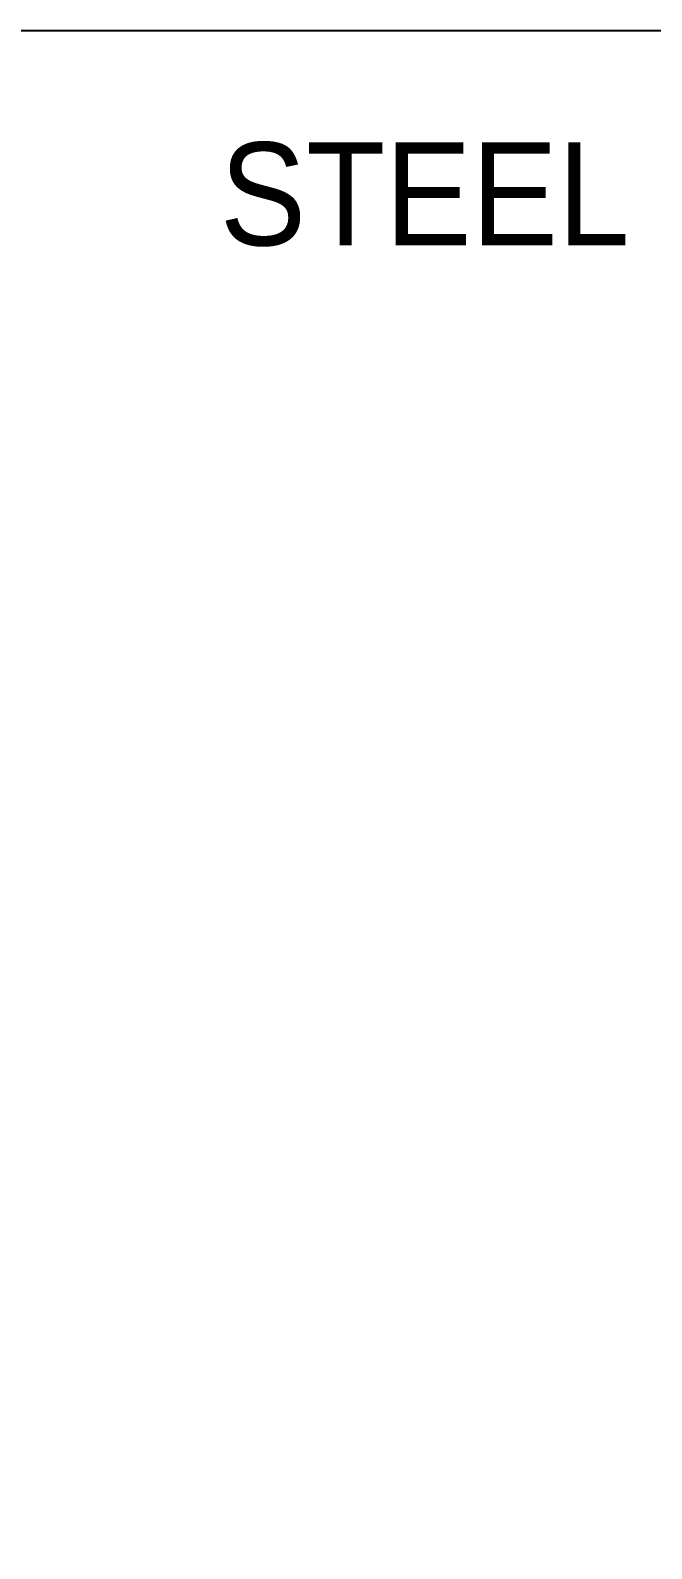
# Model space of a CAD drawing. Header units: inches. Extents: x 2 to 32666, y -5537 to 22.
# Drawn here: x 14421.18 to 14432.04, y -4515.26 to -4488.71 of the extents above; entities that cross this region are included whole.
import ezdxf
from ezdxf.enums import TextEntityAlignment as Align

# ---------------------------------------------------------------- set-up
doc = ezdxf.new("R2010")
doc.units = ezdxf.units.IN
doc.header["$MEASUREMENT"] = 0
doc.layers.add('3', color=3, linetype='Continuous')
doc.layers.add('BAO KHUNG', color=31, linetype='Continuous')
doc.layers.add('Cover text', color=7, linetype='Continuous', true_color=0x52370f)
doc.styles.get("Standard").update_dxf_attribs({"font": 'arial.ttf'})
doc.styles.add('TIEU DE', font='Vharialn.ttf')

# ---------------------------------------------------------------- blocks, each defined once
blk = doc.blocks.new('kt kien truc 1')
at = {"layer": 'BAO KHUNG', "color": 7}
blk.add_lwpolyline([(144.951, 55.81), (285.801, 55.81), (285.801, 10.81), (144.951, 10.81)], close=True, dxfattribs=at)
at = {"layer": 'BAO KHUNG', "color": 7, "linetype": 'Continuous', "width": 0.9}
blk.add_text('STEEL CONTRACTOR - NHÀ THẦU KẾT CẤU THÉP', height=1.8, dxfattribs=at).set_placement((152.72, 52.051))
at = {"layer": 'Cover text', "ltscale": 0.5, "style": 'TIEU DE'}
for tag, p in [('STT', (555.048, 15.579)), ('TENBANVE', (45.93, 14.603))]:
    blk.add_attdef(tag, text='', height=2, dxfattribs=at).set_placement(p, align=Align.MIDDLE_CENTER)

msp = doc.modelspace()

# ---------------------------------------------------------------- block references
at = {"layer": '3'}
msp.add_blockref('kt kien truc 1', (14271.7695, -4544.5249), dxfattribs=at)

doc.saveas('drawing.dxf')
